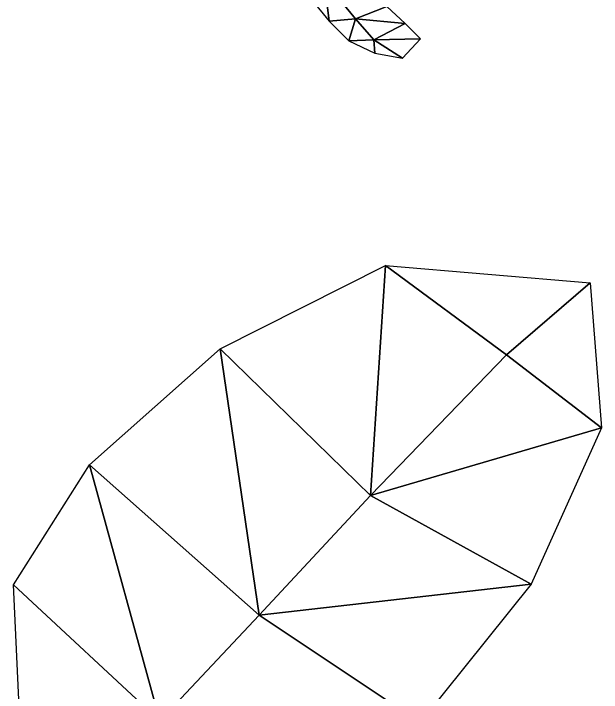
# Model space of a CAD drawing. Extents: x -6.8 to 6.8, y -29 to 29.
# Drawn here: x -0.47 to 2.823, y -11.329 to -7.523 of the extents above; entities that cross this region are included whole.
import ezdxf

# ---------------------------------------------------------------- set-up
doc = ezdxf.new("R2010")
doc.units = 0

msp = doc.modelspace()

# ---------------------------------------------------------------- linework, layer by layer
at = {"layer": 'flowers0', "color": 1}
for points in [[(1.12756, -7.35516, 10.12005), (1.29754, -7.56518, 10.25256), (1.27008, -7.3377, 9.89257)], [(1.44506, -7.55267, 9.96606), (1.62005, -7.48266, 9.71655), (1.27008, -7.3377, 9.89257)], [(1.29754, -7.56518, 10.25256), (1.44506, -7.55267, 9.96606), (1.27008, -7.3377, 9.89257)], [(1.44506, -7.55267, 9.96606), (1.72253, -7.57769, 9.76257), (1.62005, -7.48266, 9.71655)], [(1.29754, -7.56518, 10.25256), (1.40753, -7.67517, 10.29254), (1.44506, -7.55267, 9.96606)], [(1.44506, -7.55267, 9.96606), (1.40753, -7.67517, 10.29254), (1.54754, -7.67016, 10.00006)], [(1.54754, -7.67016, 10.00006), (1.72253, -7.57769, 9.76257), (1.44506, -7.55267, 9.96606)], [(1.54754, -7.67016, 10.00006), (1.81005, -7.66516, 9.83758), (1.72253, -7.57769, 9.76257)], [(1.54754, -7.67016, 10.00006), (1.40753, -7.67517, 10.29254), (1.55255, -7.74517, 10.30505)], [(1.70758, -7.77294, 10.06256), (1.81005, -7.66516, 9.83758), (1.54754, -7.67016, 10.00006)], [(1.54754, -7.67016, 10.00006), (1.55255, -7.74517, 10.30505), (1.70758, -7.77294, 10.06256)]]:
    msp.add_3dface(points, dxfattribs=at)
at = {"layer": 'leaves2', "color": 3}
for points in [[(0.68756, -9.4027, 5.68432), (1.61254, -8.93518, 5.23504), (1.53002, -10.22515, 5.73754)], [(1.53002, -10.22515, 5.73754), (1.61254, -8.93518, 5.23504), (2.29003, -9.43518, 5.03753)], [(1.61254, -8.93518, 5.23504), (2.76007, -9.03192, 3.91003), (2.29003, -9.43518, 5.03753)], [(2.76007, -9.03192, 3.91003), (2.82257, -9.84515, 5.54254), (2.29003, -9.43518, 5.03753)], [(-0.04492, -10.05267, 6.09252), (0.68756, -9.4027, 5.68432), (0.90502, -10.8952, 6.24505)], [(0.90502, -10.8952, 6.24505), (0.68756, -9.4027, 5.68432), (1.53002, -10.22515, 5.73754)], [(2.29003, -9.43518, 5.03753), (2.82257, -9.84515, 5.54254), (1.53002, -10.22515, 5.73754)], [(1.53002, -10.22515, 5.73754), (2.82257, -9.84515, 5.54254), (2.43005, -10.72265, 6.11004)], [(0.34954, -11.48767, 6.69757), (-0.46997, -10.72515, 6.47106), (-0.04492, -10.05267, 6.09252)], [(0.34954, -11.48767, 6.69757), (-0.04492, -10.05267, 6.09252), (0.90502, -10.8952, 6.24505)], [(2.43005, -10.72265, 6.11004), (0.90502, -10.8952, 6.24505), (1.53002, -10.22515, 5.73754)], [(0.34954, -11.48767, 6.69757), (-0.43493, -11.49017, 6.42254), (-0.46997, -10.72515, 6.47106)], [(0.90502, -10.8952, 6.24505), (2.43005, -10.72265, 6.11004), (1.80755, -11.49768, 6.51007)], [(1.80755, -11.49768, 6.51007), (0.34954, -11.48767, 6.69757), (0.90502, -10.8952, 6.24505)]]:
    msp.add_3dface(points, dxfattribs=at)

doc.saveas('drawing.dxf')
